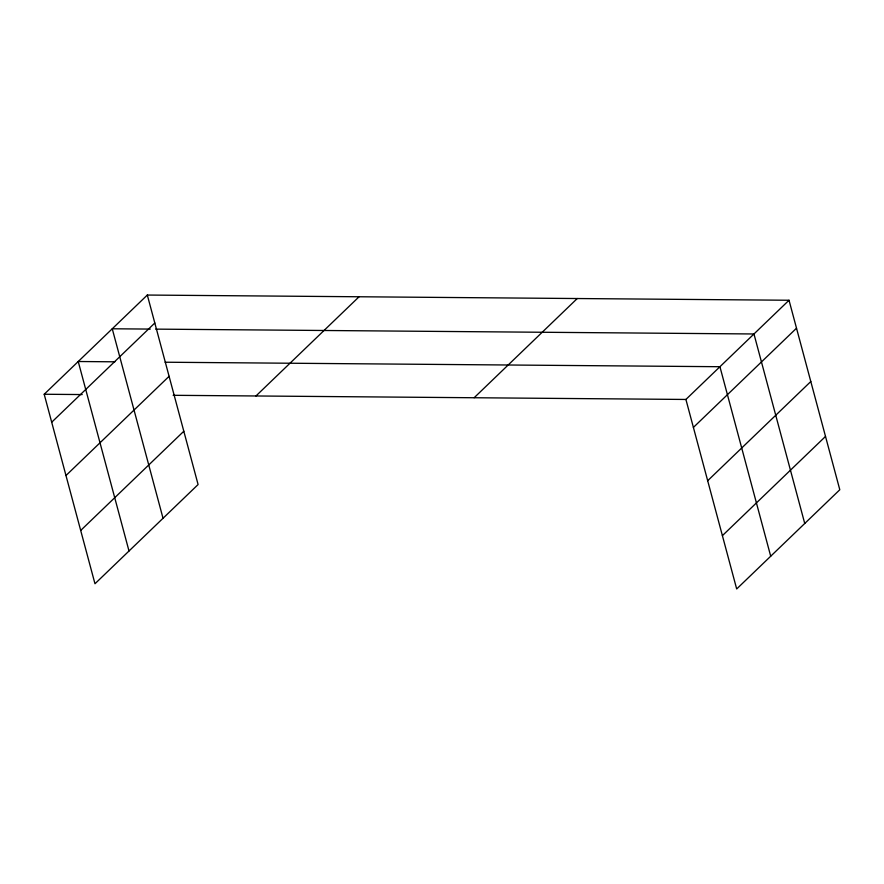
<?xml version="1.0" encoding="UTF-8"?>
<svg xmlns="http://www.w3.org/2000/svg" width="884" height="884" viewBox="0 0 884 884"><rect width="100%" height="100%" fill="white"/><g stroke="black" fill="none" stroke-linecap="round" stroke-linejoin="round"><path stroke-width="1.33" d="M147.319 295.046L198.093 484.543L94.975 583.749L44.2 394.253L147.319 295.046L789.025 300.251L839.8 489.747L736.681 588.954L685.907 399.457L789.025 300.251M51.692 422.221L154.81 323.014M65.98 475.526L169.098 376.319M80.698 530.444L183.817 431.237M255.962 395.966L359.081 296.759M474.144 397.734L577.263 298.527M693.399 427.425L796.517 328.207M707.675 480.73L810.805 381.523M722.394 535.649L825.512 436.442M150.269 329.08L112.257 328.782L163.032 518.278M155.695 329.124L753.964 333.975L804.738 523.472M114.876 361.81L78.234 361.512L129.009 551.019M165.109 362.219L719.93 366.716L770.704 556.213M44.2 394.253L82.212 394.562M173.153 395.303L685.907 399.457"/></g></svg>
